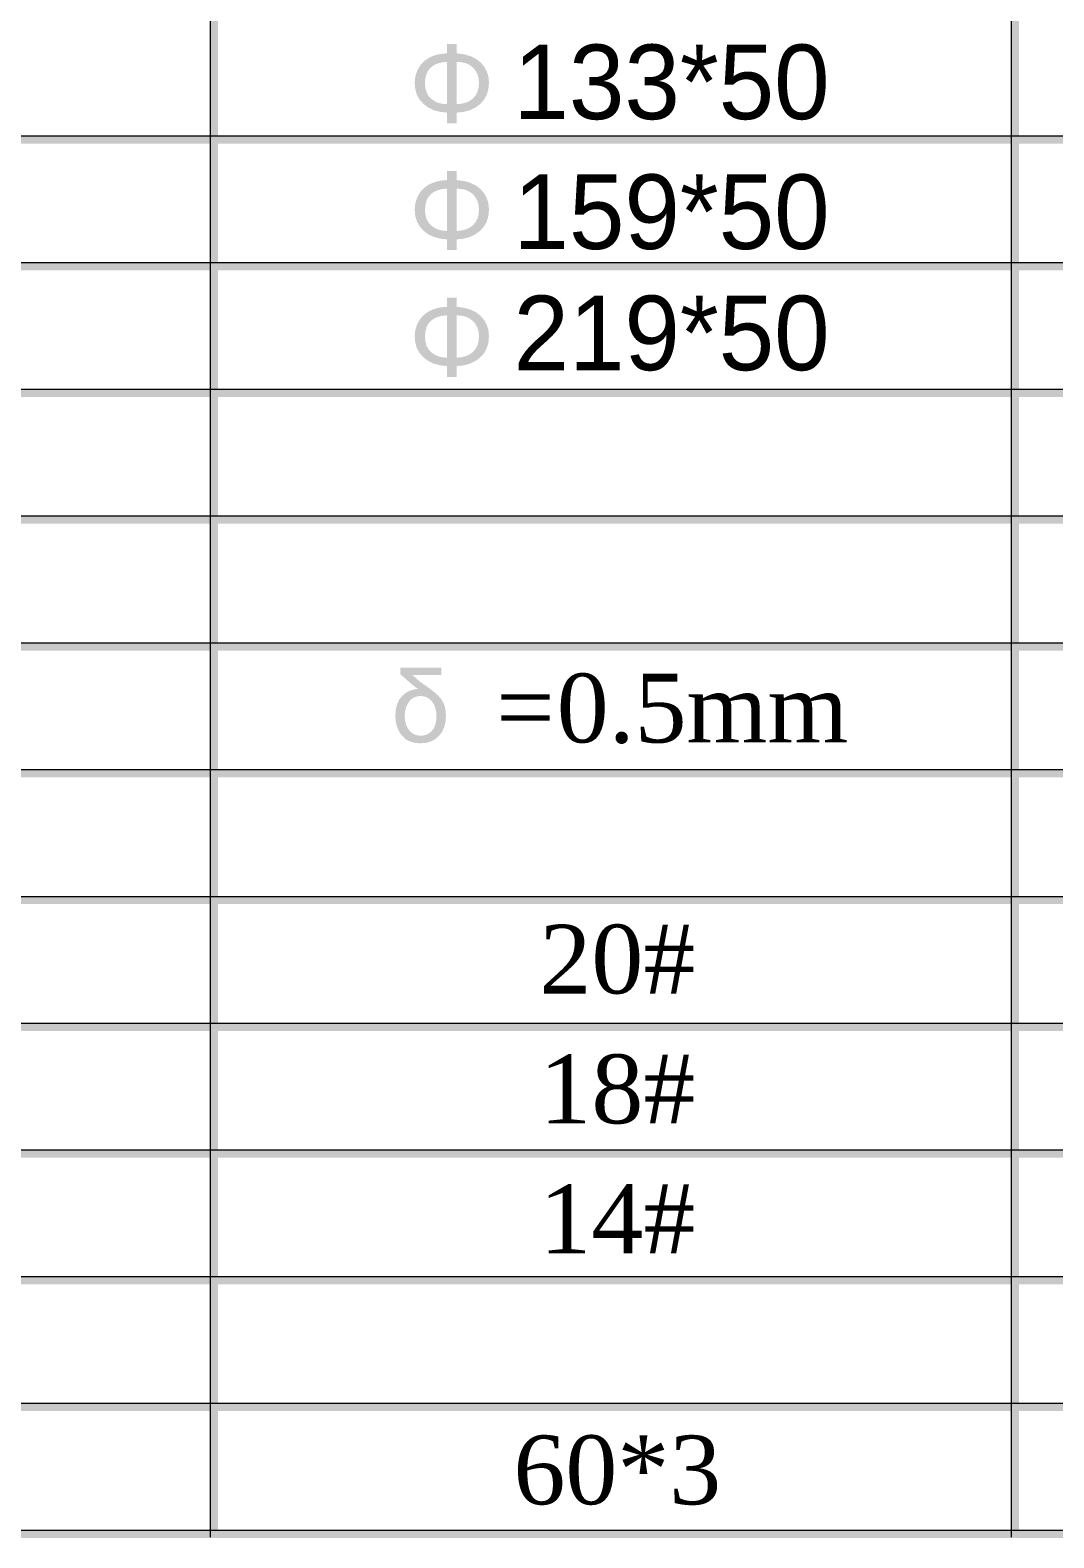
# Model space of a CAD drawing. Header units: millimetres. Extents: x 0 to 169, y 13 to 258.
# Drawn here: x 42.4 to 84.2, y 12.7 to 74.1 of the extents above; entities that cross this region are included whole.
import ezdxf

# ---------------------------------------------------------------- set-up
doc = ezdxf.new("R2010")
doc.units = ezdxf.units.MM

msp = doc.modelspace()

# ---------------------------------------------------------------- hatches: boundary and pattern name
h = msp.add_hatch(color=0)
h.dxf.hatch_style = 2
h.paths.add_polyline_path([(49.748722, 12.706615), (50.087385, 12.706615), (50.087385, 214.153309), (49.748722, 214.153309)])
h = msp.add_hatch(color=0)
h.dxf.hatch_style = 2
h.paths.add_polyline_path([(82.398306, 12.706615), (82.736969, 12.706615), (82.736969, 214.153309), (82.398306, 214.153309)])
h = msp.add_hatch(color=0)
h.paths.add_polyline_path([(59.41792, 73.576215), (59.820307, 73.576215), (59.820307, 73.201389), (60.116844, 73.163062), (60.377724, 73.089079), (60.60243, 72.978922), (60.790446, 72.832075), (60.939188, 72.656375), (61.046072, 72.460004), (61.110582, 72.242963), (61.1322, 72.005252), (61.108601, 71.739635), (61.038493, 71.505024), (60.92291, 71.301419), (60.762885, 71.128819), (60.567549, 70.986279), (60.34534, 70.881462), (60.096259, 70.814885), (59.820307, 70.787066), (59.820307, 70.346094), (59.41792, 70.346094), (59.41792, 70.787066), (59.134819, 70.818158), (58.881174, 70.886974), (58.657501, 70.99403), (58.464318, 71.139844), (58.306016, 71.316663), (58.194222, 71.516737), (58.127904, 71.740582), (58.106028, 71.988715), (58.115416, 72.150893), (58.143924, 72.306353), (58.192069, 72.454578), (58.260368, 72.595052), (58.343912, 72.724243), (58.445025, 72.838965), (58.562675, 72.939217), (58.695828, 73.025), (58.846637, 73.095194), (59.0176, 73.148334), (59.2082, 73.183905), (59.41792, 73.201389)])
h.paths.add_polyline_path([(59.41792, 72.854123), (59.215349, 72.833453), (59.037582, 72.787977), (58.884619, 72.717697), (58.756462, 72.622613), (58.655176, 72.499537), (58.582829, 72.353206), (58.539421, 72.183105), (58.524951, 71.988715), (58.54054, 71.790364), (58.587652, 71.617334), (58.666803, 71.470142), (58.77851, 71.349306), (58.91485, 71.254393), (59.067209, 71.185319), (59.235072, 71.143117), (59.41792, 71.128819)])
h.paths.add_polyline_path([(59.820307, 71.128819), (60.019778, 71.149576), (60.196512, 71.195654), (60.350507, 71.267571), (60.481766, 71.365842), (60.587099, 71.488832), (60.662978, 71.634559), (60.708884, 71.803025), (60.7243, 71.994227), (60.709831, 72.175181), (60.666423, 72.338048), (60.594076, 72.483345), (60.49279, 72.611589), (60.363685, 72.716922), (60.208225, 72.792801), (60.026927, 72.838706), (59.820307, 72.854123)])
h = msp.add_hatch(color=0)
h.dxf.hatch_style = 2
h.paths.add_polyline_path([(0.338667, 69.525003), (168.994667, 69.525003), (168.994667, 69.863677), (0.338667, 69.863677)])
h = msp.add_hatch(color=0)
h.paths.add_polyline_path([(59.41792, 68.411549), (59.820307, 68.411549), (59.820307, 68.036722), (60.116844, 67.998396), (60.377724, 67.924412), (60.60243, 67.814255), (60.790446, 67.667408), (60.939188, 67.491708), (61.046072, 67.295338), (61.110582, 67.078297), (61.1322, 66.840585), (61.108601, 66.574968), (61.038493, 66.340357), (60.92291, 66.136752), (60.762885, 65.964153), (60.567549, 65.821612), (60.34534, 65.716795), (60.096259, 65.650218), (59.820307, 65.622399), (59.820307, 65.181427), (59.41792, 65.181427), (59.41792, 65.622399), (59.134819, 65.653491), (58.881174, 65.722307), (58.657501, 65.829363), (58.464318, 65.975177), (58.306016, 66.151997), (58.194222, 66.352071), (58.127904, 66.575916), (58.106028, 66.824049), (58.115416, 66.986226), (58.143924, 67.141686), (58.192069, 67.289912), (58.260368, 67.430385), (58.343912, 67.559576), (58.445025, 67.674298), (58.562675, 67.77455), (58.695828, 67.860333), (58.846637, 67.930527), (59.0176, 67.983668), (59.2082, 68.019238), (59.41792, 68.036722)])
h.paths.add_polyline_path([(59.41792, 67.689457), (59.215349, 67.668786), (59.037582, 67.623311), (58.884619, 67.553031), (58.756462, 67.457946), (58.655176, 67.33487), (58.582829, 67.18854), (58.539421, 67.018438), (58.524951, 66.824049), (58.54054, 66.625697), (58.587652, 66.452667), (58.666803, 66.305476), (58.77851, 66.184639), (58.91485, 66.089727), (59.067209, 66.020652), (59.235072, 65.97845), (59.41792, 65.964153)])
h.paths.add_polyline_path([(59.820307, 65.964153), (60.019778, 65.984909), (60.196512, 66.030988), (60.350507, 66.102904), (60.481766, 66.201175), (60.587099, 66.324165), (60.662978, 66.469893), (60.708884, 66.638358), (60.7243, 66.829561), (60.709831, 67.010514), (60.666423, 67.173381), (60.594076, 67.318678), (60.49279, 67.446922), (60.363685, 67.552256), (60.208225, 67.628134), (60.026927, 67.67404), (59.820307, 67.689457)])
h = msp.add_hatch(color=0)
h.dxf.hatch_style = 2
h.paths.add_polyline_path([(0.338667, 64.360337), (168.994667, 64.360337), (168.994667, 64.698989), (0.338667, 64.698989)])
h = msp.add_hatch(color=0)
h.paths.add_polyline_path([(59.41792, 63.246882), (59.820307, 63.246882), (59.820307, 62.872056), (60.116844, 62.833729), (60.377724, 62.759745), (60.60243, 62.649589), (60.790446, 62.502741), (60.939188, 62.327041), (61.046072, 62.130671), (61.110582, 61.91363), (61.1322, 61.675918), (61.108601, 61.410302), (61.038493, 61.175691), (60.92291, 60.972085), (60.762885, 60.799486), (60.567549, 60.656945), (60.34534, 60.552128), (60.096259, 60.485552), (59.820307, 60.457733), (59.820307, 60.01676), (59.41792, 60.01676), (59.41792, 60.457733), (59.134819, 60.488825), (58.881174, 60.55764), (58.657501, 60.664697), (58.464318, 60.81051), (58.306016, 60.98733), (58.194222, 61.187404), (58.127904, 61.411249), (58.106028, 61.659382), (58.115416, 61.82156), (58.143924, 61.97702), (58.192069, 62.125245), (58.260368, 62.265719), (58.343912, 62.39491), (58.445025, 62.509632), (58.562675, 62.609884), (58.695828, 62.695667), (58.846637, 62.76586), (59.0176, 62.819001), (59.2082, 62.854572), (59.41792, 62.872056)])
h.paths.add_polyline_path([(59.41792, 62.52479), (59.215349, 62.504119), (59.037582, 62.458644), (58.884619, 62.388364), (58.756462, 62.29328), (58.655176, 62.170203), (58.582829, 62.023873), (58.539421, 61.853771), (58.524951, 61.659382), (58.54054, 61.461031), (58.587652, 61.288001), (58.666803, 61.140809), (58.77851, 61.019972), (58.91485, 60.92506), (59.067209, 60.855986), (59.235072, 60.813783), (59.41792, 60.799486)])
h.paths.add_polyline_path([(59.820307, 60.799486), (60.019778, 60.820243), (60.196512, 60.866321), (60.350507, 60.938237), (60.481766, 61.036509), (60.587099, 61.159499), (60.662978, 61.305226), (60.708884, 61.473691), (60.7243, 61.664894), (60.709831, 61.845848), (60.666423, 62.008715), (60.594076, 62.154012), (60.49279, 62.282255), (60.363685, 62.387589), (60.208225, 62.463467), (60.026927, 62.509373), (59.820307, 62.52479)])
h = msp.add_hatch(color=0)
h.dxf.hatch_style = 2
h.paths.add_polyline_path([(0.338667, 59.19567), (168.994667, 59.19567), (168.994667, 59.534344), (0.338667, 59.534344)])
h = msp.add_hatch(color=0)
h.dxf.hatch_style = 2
h.paths.add_polyline_path([(0.338667, 54.031003), (168.994667, 54.031003), (168.994667, 54.369677), (0.338667, 54.369677)])
h = msp.add_hatch(color=0)
h.dxf.hatch_style = 2
h.paths.add_polyline_path([(0.338667, 48.866337), (168.994667, 48.866337), (168.994667, 49.205011), (0.338667, 49.205011)])
h = msp.add_hatch(color=0)
h.paths.add_polyline_path([(57.525929, 48.165632), (59.185087, 48.165632), (59.185087, 47.862464), (58.027535, 47.862464), (58.142256, 47.749809), (58.287984, 47.626819), (58.464717, 47.493494), (58.672457, 47.349833), (58.852291, 47.212374), (59.003186, 47.081116), (59.125142, 46.956059), (59.21816, 46.837203), (59.28732, 46.711113), (59.33736, 46.564352), (59.367763, 46.39692), (59.378012, 46.208818), (59.359495, 45.955517), (59.304287, 45.732706), (59.212906, 45.539866), (59.085868, 45.376483), (58.930753, 45.247119), (58.75445, 45.155997), (58.556443, 45.102081), (58.336215, 45.084339), (58.096351, 45.105009), (57.889042, 45.167021), (57.713773, 45.270374), (57.570026, 45.415068), (57.458319, 45.587839), (57.379168, 45.776114), (57.332056, 45.980925), (57.316467, 46.203306), (57.33309, 46.451525), (57.383302, 46.667704), (57.467621, 46.852878), (57.586562, 47.00808), (57.72695, 47.128917), (57.882841, 47.218231), (58.053201, 47.275505), (58.236997, 47.300224), (58.118141, 47.38704), (57.960011, 47.515198), (57.762607, 47.684697), (57.525929, 47.895536)])
h.paths.add_polyline_path([(57.696806, 46.197793), (57.708174, 46.028295), (57.742281, 45.875332), (57.799125, 45.738907), (57.878707, 45.619017), (57.976806, 45.518593), (58.088857, 45.448141), (58.214345, 45.406627), (58.352752, 45.393019), (58.473675, 45.40456), (58.588396, 45.439872), (58.696917, 45.499989), (58.799236, 45.585944), (58.882866, 45.695498), (58.943241, 45.833991), (58.979845, 46.001423), (58.992161, 46.197793), (58.979931, 46.380814), (58.94393, 46.541614), (58.885191, 46.68071), (58.804748, 46.798618), (58.707683, 46.892669), (58.598732, 46.959849), (58.478412, 47.000156), (58.34724, 47.013592), (58.199445, 46.998175), (58.070254, 46.952269), (57.959666, 46.876391), (57.867682, 46.771057), (57.792149, 46.645053), (57.738836, 46.507163), (57.707227, 46.357904)])
h = msp.add_hatch(color=0)
h.dxf.hatch_style = 2
h.paths.add_polyline_path([(0.338667, 43.694615), (168.994667, 43.694615), (168.994667, 44.033288), (0.338667, 44.033288)])
h = msp.add_hatch(color=0)
h.dxf.hatch_style = 2
h.paths.add_polyline_path([(0.338667, 38.529948), (168.994667, 38.529948), (168.994667, 38.8686), (0.338667, 38.8686)])
h = msp.add_hatch(color=0)
h.dxf.hatch_style = 2
h.paths.add_polyline_path([(0.338667, 33.365281), (168.994667, 33.365281), (168.994667, 33.703955), (0.338667, 33.703955)])
h = msp.add_hatch(color=0)
h.dxf.hatch_style = 2
h.paths.add_polyline_path([(0.338667, 28.200615), (168.994667, 28.200615), (168.994667, 28.539288), (0.338667, 28.539288)])
h = msp.add_hatch(color=0)
h.dxf.hatch_style = 2
h.paths.add_polyline_path([(0.338667, 23.035948), (168.994667, 23.035948), (168.994667, 23.374622), (0.338667, 23.374622)])
h = msp.add_hatch(color=0)
h.dxf.hatch_style = 2
h.paths.add_polyline_path([(0.338667, 17.871281), (168.994667, 17.871281), (168.994667, 18.209934), (0.338667, 18.209934)])
h = msp.add_hatch(color=0)
h.dxf.hatch_style = 2
h.paths.add_polyline_path([(0, 12.706615), (168.994667, 12.706615), (168.994667, 13.045267), (0, 13.045267)])
h = msp.add_hatch(color=0)
h.dxf.hatch_style = 2
h.paths.add_polyline_path([(0.338667, 12.706615), (168.994667, 12.706615), (168.994667, 13.045267), (0.338667, 13.045267)])

# ---------------------------------------------------------------- linework, layer by layer
at = {"color": 0, "lineweight": 0}
for points in [[(49.769889, 214.132142), (49.769889, 12.727781)], [(82.419472, 214.132142), (82.419472, 12.727781)], [(0.359833, 69.842503), (168.9735, 69.842503)], [(0.359833, 64.677837), (168.9735, 64.677837)], [(0.359833, 59.51317), (168.9735, 59.51317)], [(0.359833, 54.348503), (168.9735, 54.348503)], [(0.359833, 49.183837), (168.9735, 49.183837)], [(0.359833, 44.012115), (168.9735, 44.012115)], [(0.359833, 38.847448), (168.9735, 38.847448)], [(0.359833, 33.682781), (168.9735, 33.682781)], [(0.359833, 28.518115), (168.9735, 28.518115)], [(0.359833, 23.353448), (168.9735, 23.353448)], [(0.359833, 18.188781), (168.9735, 18.188781)], [(0.021167, 13.024115), (168.9735, 13.024115)], [(0.359833, 13.024115), (168.9735, 13.024115)]]:
    msp.add_lwpolyline(points, dxfattribs=at)

# ---------------------------------------------------------------- texts
at = {"color": 0, "attachment_point": 1}
for s, insert, char_height in [('{\\fËÎÌå|b0|i0|c0;133*50}', (62.131222, 73.55937), 3.039533), ('{\\fËÎÌå|b0|i0|c0;159*50}', (62.131222, 68.267703), 3.039533), ('{\\fËÎÌå|b0|i0|c0;219*50}', (62.131222, 63.328815), 3.039533), ('{\\fTimes New Roman|b0|i0|c0;0.5mm}', (63.895111, 47.922303), 2.802467), ('{\\fTimes New Roman|b0|i0|c0;=}', (61.425667, 47.922303), 2.802467), ('{\\fTimes New Roman|b0|i0|c0;20#}', (63.189556, 37.691748), 2.802467), ('{\\fTimes New Roman|b0|i0|c0;18#}', (63.189556, 32.400081), 2.802467), ('{\\fTimes New Roman|b0|i0|c0;14#}', (63.189556, 27.108415), 2.802467), ('{\\fTimes New Roman|b0|i0|c0;60*3}', (62.131222, 16.877859), 2.802467)]:
    msp.add_mtext(s, dxfattribs=dict(at, insert=insert, char_height=char_height))

doc.saveas('drawing.dxf')
